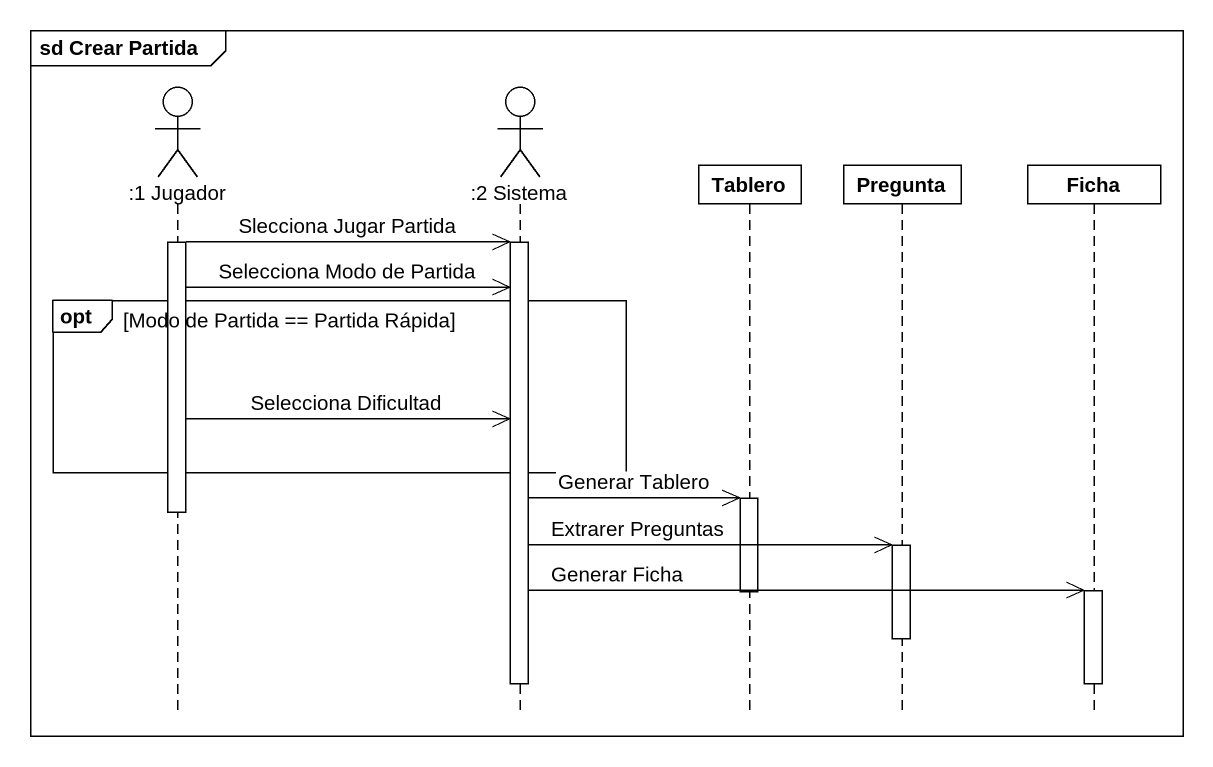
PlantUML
@startuml
mainframe sd Crear Partida
hide footbox
actor ":1 Jugador" as a1_Jugador
actor ":2 Sistema" as a2_Sistema
participant Tablero
participant Pregunta
participant Ficha

activate a1_Jugador
a1_Jugador ->> a2_Sistema : Slecciona Jugar Partida
activate a2_Sistema
a1_Jugador ->> a2_Sistema : Selecciona Modo de Partida
opt Modo de Partida == Partida Rápida
  a1_Jugador ->> a2_Sistema : Selecciona Dificultad
end
a2_Sistema ->> Tablero : Generar Tablero
activate Tablero
deactivate a1_Jugador
a2_Sistema ->> Pregunta : Extrarer Preguntas
activate Pregunta
a2_Sistema ->> Ficha : Generar Ficha
activate Ficha
deactivate Tablero
deactivate Pregunta
deactivate Ficha
deactivate a2_Sistema
@enduml
